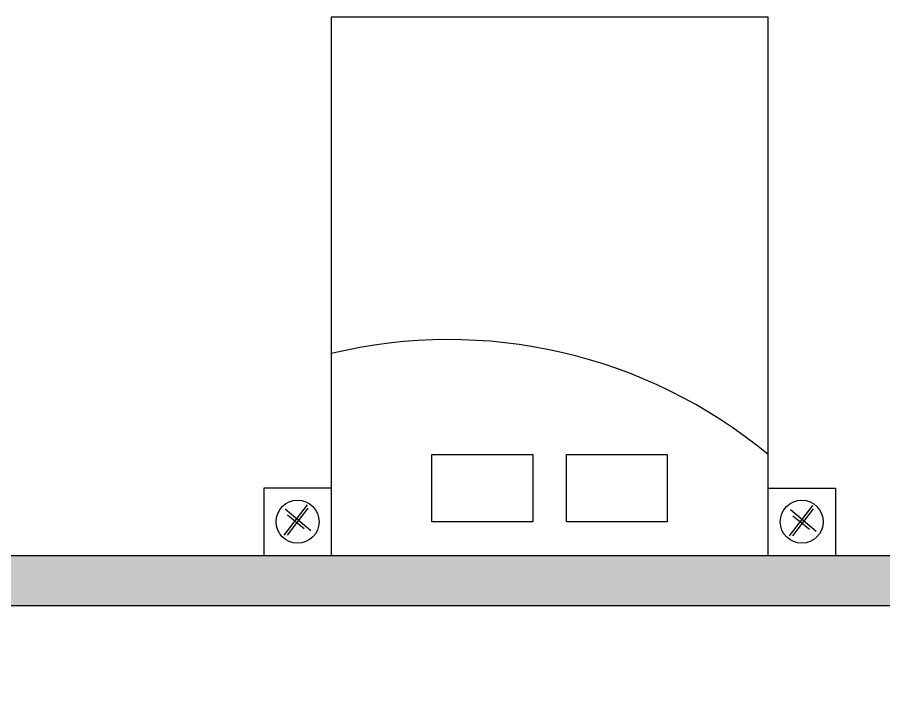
# Model space of a CAD drawing. Header units: metres. Extents: x -6.6 to 15, y 0 to 10.8.
# Drawn here: x 2.367 to 4.944, y 4.65 to 6.7 of the extents above; entities that cross this region are included whole.
import ezdxf

# ---------------------------------------------------------------- set-up
doc = ezdxf.new("R2010")
doc.units = ezdxf.units.M
doc.layers.add('1 - paredes', color=7, linetype='Continuous', lineweight=25, true_color=0x000000)
doc.layers.add('4 - layouts dos objetos', color=83, linetype='Continuous', lineweight=25, true_color=0x63c85c)

msp = doc.modelspace()

# ---------------------------------------------------------------- hatches: boundary and pattern name
at = {"layer": '1 - paredes', "true_color": 0xa0a0a4}
msp.add_hatch(color=252, dxfattribs=at).paths.add_polyline_path([(5.8, 4.95), (2, 4.95), (2, 4.65), (1.85, 4.65), (1.85, 4.95), (1.85, 5.7), (2, 5.7), (2, 5.1), (5.65, 5.1), (5.65, 6.7), (5.8, 6.7)])

# ---------------------------------------------------------------- linework, layer by layer
at = {"layer": '1 - paredes'}
for p, q in [((2, 5.1), (5.65, 5.1)), ((5.8, 4.95), (2, 4.95))]:
    msp.add_line(p, q, dxfattribs=at)
at = {"layer": '4 - layouts dos objetos'}
for p, q in [((4.6, 6.7), (3.3, 6.7)), ((3.3, 6.7), (3.3, 5.1)), ((4.6, 5.1), (4.6, 6.7)), ((3.6, 5.2), (3.6, 5.4)), ((3.6, 5.4), (3.9, 5.4)), ((3.9, 5.4), (3.9, 5.2)), ((4, 5.2), (4, 5.4)), ((4, 5.4), (4.3, 5.4)), ((4.3, 5.4), (4.3, 5.2)), ((3.3, 5.3), (3.1, 5.3)), ((3.1, 5.3), (3.1, 5.1)), ((4.6, 5.3), (4.8, 5.3)), ((4.8, 5.3), (4.8, 5.1)), ((3.1601, 5.16), (3.2301, 5.25)), ((3.1631, 5.238), (3.2401, 5.174)), ((3.1701, 5.16), (3.2321, 5.24)), ((4.663, 5.158), (4.733, 5.248)), ((4.666, 5.236), (4.743, 5.172)), ((4.673, 5.158), (4.735, 5.238)), ((3.1701, 5.22), (3.2201, 5.18)), ((4.673, 5.218), (4.723, 5.178)), ((3.9, 5.2), (3.6, 5.2)), ((4.3, 5.2), (4, 5.2)), ((3.1, 5.1), (3.3, 5.1)), ((3.3, 5.1), (4.6, 5.1)), ((4.6, 5.1), (4.6, 5.1)), ((4.6, 5.1), (4.8, 5.1))]:
    msp.add_line(p, q, dxfattribs=at)
for centre in [(3.2001, 5.2), (4.7, 5.2)]:
    msp.add_circle(centre, 0.064, dxfattribs=at)
msp.add_arc((3.65, 4.25), 1.4916, 50.4403, 103.5704, dxfattribs=at)

doc.saveas('drawing.dxf')
